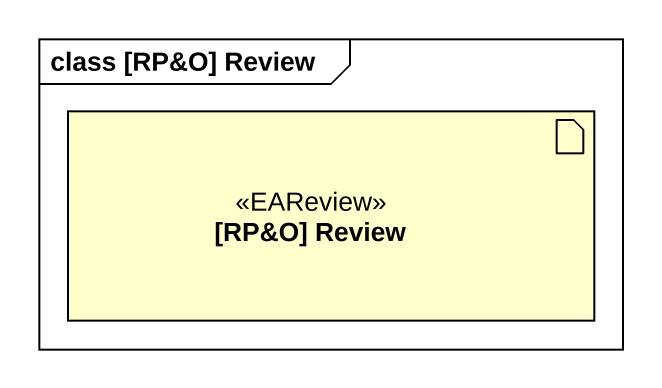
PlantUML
@startuml
mainframe class [RP&O] Review
artifact "[RP&O] Review" as RP_O_Review <<EAReview>>
@enduml
